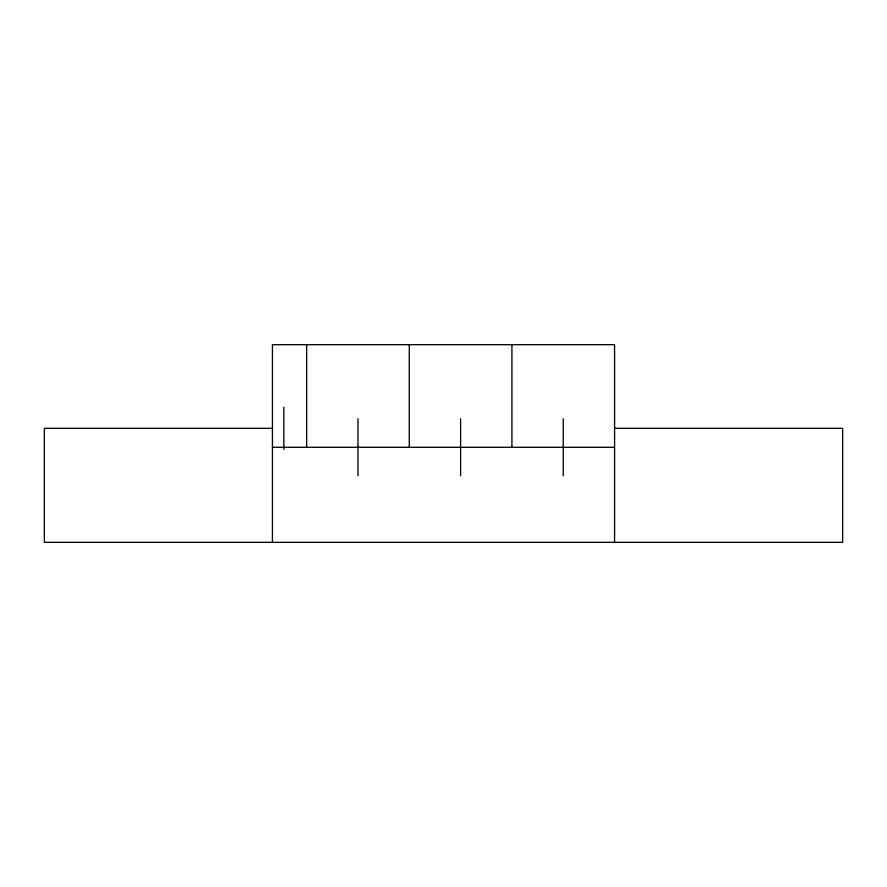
<?xml version="1.0" encoding="UTF-8"?>
<svg xmlns="http://www.w3.org/2000/svg" width="887" height="887" viewBox="0 0 887 887"><rect width="100%" height="100%" fill="white"/><g stroke="black" fill="none" stroke-linecap="round" stroke-linejoin="round"><path stroke-width="1.33" d="M272.431 428.299L44.35 428.299L44.35 542.334L842.65 542.334L842.65 428.299L614.569 428.299M272.431 447.303L614.569 447.303M614.569 542.334L614.569 344.666L272.431 344.666L272.431 542.334M563.245 418.786L563.245 475.809M511.921 344.666L511.921 447.303M460.608 418.786L460.608 475.809M409.284 344.666L409.284 447.303M357.971 418.786L357.971 475.809M306.647 344.666L306.647 447.303M283.84 407.2L283.84 449.387"/></g></svg>
